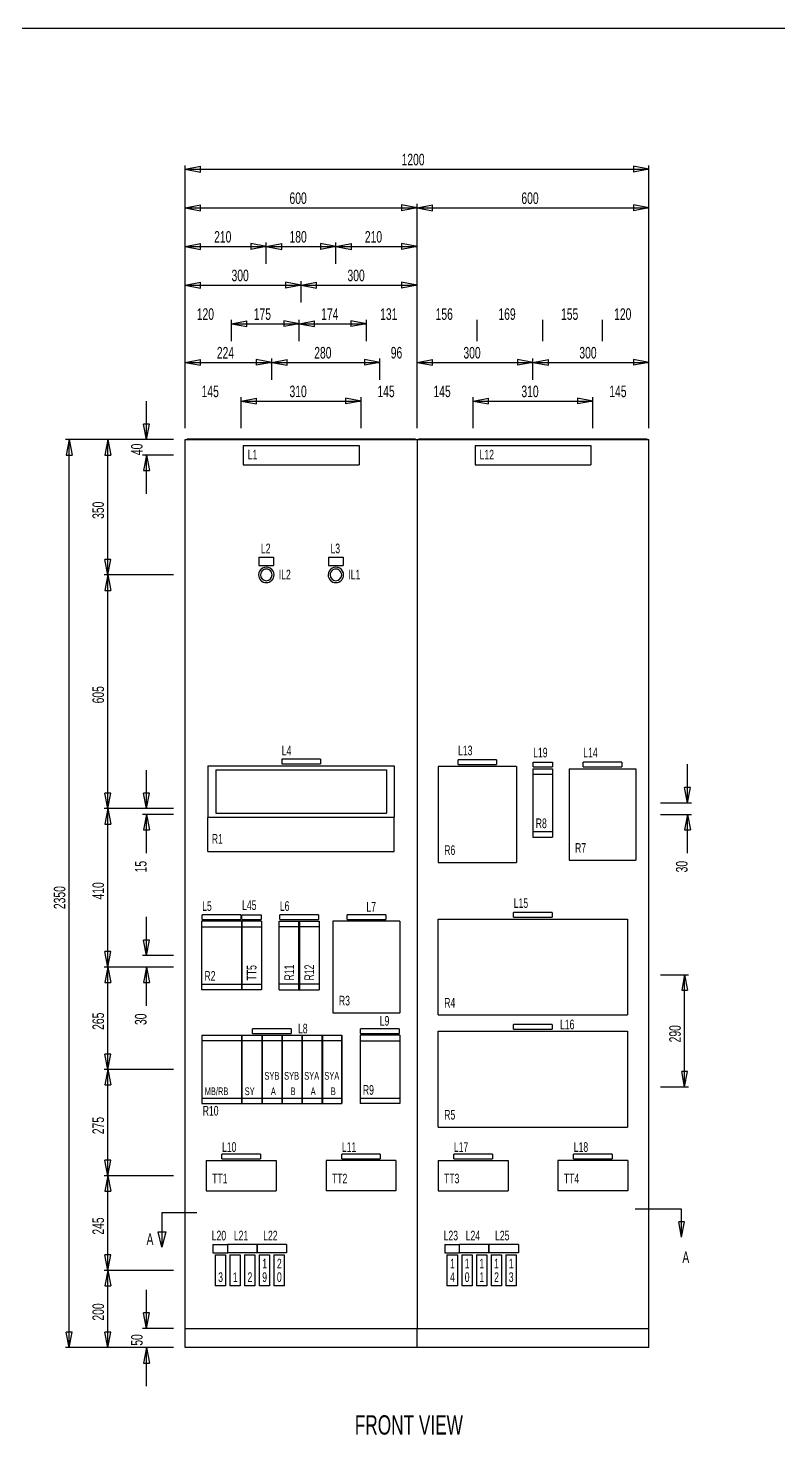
# Model space of a CAD drawing. Extents: x -5933 to 5929, y -4179 to 4187.
# Drawn here: x -3378 to -1436, y 277 to 3918 of the extents above; entities that cross this region are included whole.
import ezdxf

# ---------------------------------------------------------------- set-up
doc = ezdxf.new("R2010")
doc.units = 0
doc.linetypes.add('SINGLECENTRE', pattern=[18, 12.6, -1.8, 1.8, -1.8])
doc.linetypes.add('SOLID', pattern=[0])
doc.layers.add('1', color=7, linetype='SOLID')
doc.layers.add('2', color=7, linetype='SOLID')

msp = doc.modelspace()

# ---------------------------------------------------------------- linework, layer by layer
at = {"layer": '1', "color": 7, "linetype": 'SOLID'}
msp.add_lwpolyline([(-5381.261719, 3918.064209), (5660.484375, 3918.064209)], dxfattribs=at)
at = {"layer": '2', "color": 7, "linetype": 'SOLID'}
for points in [[(-2972.010742, 2882.964355), (-2972.010742, 3562.9646)], [(-2972.010742, 3552.9646), (-2932.010742, 3560.4646)], [(-2972.010742, 3552.9646), (-2932.010742, 3545.4646)], [(-2972.010742, 3552.9646), (-2372.010742, 3552.9646)], [(-2932.010742, 3545.4646), (-2932.010742, 3560.4646)], [(-2372.010742, 3552.9646), (-1772.010742, 3552.9646)], [(-1812.010742, 3560.4646), (-1812.010742, 3545.4646)], [(-1772.010742, 3552.9646), (-1812.010742, 3560.4646)], [(-1772.010742, 3552.9646), (-1812.010742, 3545.4646)], [(-1772.010864, 2882.964355), (-1772.010742, 3562.9646)], [(-2972.010742, 3452.964355), (-2932.010742, 3460.464355)], [(-2932.010742, 3445.464355), (-2932.010742, 3460.464355)], [(-2412.010742, 3460.464355), (-2412.010742, 3445.464355)], [(-2372.010742, 3452.964355), (-2412.010742, 3460.464355)], [(-2372.010742, 2882.964355), (-2372.010742, 3462.964355)], [(-2372.010742, 3452.9646), (-2332.010742, 3460.4646)], [(-2332.010742, 3445.4646), (-2332.010742, 3460.4646)], [(-1812.010864, 3460.4646), (-1812.010864, 3445.4646)], [(-1772.010864, 3452.9646), (-1812.010864, 3460.4646)], [(-2972.010742, 3452.964355), (-2932.010742, 3445.464355)], [(-2972.010742, 3452.964355), (-2672.010742, 3452.964355)], [(-2672.010742, 3452.964355), (-2372.010742, 3452.964355)], [(-2372.010742, 3452.964355), (-2412.010742, 3445.464355)], [(-2372.010742, 3452.9646), (-2332.010742, 3445.4646)], [(-2372.010742, 3452.9646), (-2072.010742, 3452.9646)], [(-2072.010742, 3452.9646), (-1772.010864, 3452.9646)], [(-1772.010864, 3452.9646), (-1812.010864, 3445.4646)], [(-2972.010742, 3352.964355), (-2932.010742, 3360.464355)], [(-2972.010742, 3352.964355), (-2932.010742, 3345.464355)], [(-2972.010742, 3352.964355), (-2867.010742, 3352.964355)], [(-2932.010742, 3345.464355), (-2932.010742, 3360.464355)], [(-2867.010742, 3352.964355), (-2762.010742, 3352.964355)], [(-2802.010742, 3360.464355), (-2802.010742, 3345.464355)], [(-2762.010742, 3352.964355), (-2802.010742, 3360.464355)], [(-2762.010742, 3352.964355), (-2802.010742, 3345.464355)], [(-2762.010742, 3307.964355), (-2762.010742, 3362.964111)], [(-2762.010742, 3352.964111), (-2722.010742, 3360.464111)], [(-2762.010742, 3352.964111), (-2722.010742, 3345.464111)], [(-2762.010742, 3352.964111), (-2672.010742, 3352.964111)], [(-2722.010742, 3345.464111), (-2722.010742, 3360.464111)], [(-2672.010742, 3352.964111), (-2582.010742, 3352.964111)], [(-2622.010742, 3360.464111), (-2622.010742, 3345.464111)], [(-2582.010742, 3352.964111), (-2622.010742, 3360.464111)], [(-2582.010742, 3352.964111), (-2622.010742, 3345.464111)], [(-2582.010742, 3307.964355), (-2582.010742, 3362.964111)], [(-2582.010742, 3352.964355), (-2542.010742, 3360.464355)], [(-2582.010742, 3352.964355), (-2542.010742, 3345.464355)], [(-2582.010742, 3352.964355), (-2477.010742, 3352.964355)], [(-2542.010742, 3345.464355), (-2542.010742, 3360.464355)], [(-2477.010742, 3352.964355), (-2372.010742, 3352.964355)], [(-2412.010742, 3360.464355), (-2412.010742, 3345.464355)], [(-2372.010742, 3352.964355), (-2412.010742, 3360.464355)], [(-2372.010742, 3352.964355), (-2412.010742, 3345.464355)], [(-2972.010742, 3252.964355), (-2932.010742, 3260.464355)], [(-2972.010742, 3252.964355), (-2932.010742, 3245.464355)], [(-2972.010742, 3252.964355), (-2822.010742, 3252.964355)], [(-2932.010742, 3245.464355), (-2932.010742, 3260.464355)], [(-2822.010742, 3252.964355), (-2672.010742, 3252.964355)], [(-2712.010742, 3260.464355), (-2712.010742, 3245.464355)], [(-2672.010742, 3252.964355), (-2712.010742, 3260.464355)], [(-2672.010742, 3252.964355), (-2712.010742, 3245.464355)], [(-2672.010742, 3207.964355), (-2672.010742, 3262.964355)], [(-2672.010742, 3252.964355), (-2632.010742, 3260.464355)], [(-2672.010742, 3252.964355), (-2632.010742, 3245.464355)], [(-2672.010742, 3252.964355), (-2522.010742, 3252.964355)], [(-2632.010742, 3245.464355), (-2632.010742, 3260.464355)], [(-2522.010742, 3252.964355), (-2372.010742, 3252.964355)], [(-2412.010742, 3260.464355), (-2412.010742, 3245.464355)], [(-2372.010742, 3252.964355), (-2412.010742, 3260.464355)], [(-2372.010742, 3252.964355), (-2412.010742, 3245.464355)], [(-2852.015869, 3152.964111), (-2812.015869, 3160.464111)], [(-2852.015869, 3152.964111), (-2812.015869, 3145.464111)], [(-2852.015869, 3152.964111), (-2764.515869, 3152.964111)], [(-2852.015625, 3107.964355), (-2852.015381, 3162.964355)], [(-2812.015869, 3145.464111), (-2812.015869, 3160.464111)], [(-2764.515869, 3152.964111), (-2677.015869, 3152.964111)], [(-2717.015869, 3160.464111), (-2717.015869, 3145.464111)], [(-2677.015869, 3152.964111), (-2717.015869, 3160.464111)], [(-2677.015869, 3152.964111), (-2717.015869, 3145.464111)], [(-2677.015625, 3107.964355), (-2677.015869, 3162.964111)], [(-2677.015625, 3152.964355), (-2637.015625, 3160.464355)], [(-2677.015625, 3152.964355), (-2637.015625, 3145.464355)], [(-2677.015625, 3152.964355), (-2590.015625, 3152.964355)], [(-2637.015625, 3145.464355), (-2637.015625, 3160.464355)], [(-2590.015625, 3152.964355), (-2503.015625, 3152.964355)], [(-2543.015625, 3160.464355), (-2543.015625, 3145.464355)], [(-2503.015625, 3152.964355), (-2543.015625, 3160.464355)], [(-2503.015625, 3152.964355), (-2543.015625, 3145.464355)], [(-2503.015625, 3107.964355), (-2503.015625, 3162.964355)], [(-2216.010742, 3107.964355), (-2216.010742, 3162.964111)], [(-2046.760742, 3107.964355), (-2046.760742, 3162.9646)], [(-1892.011108, 3107.964355), (-1892.01123, 3162.9646)], [(-2972.010742, 3052.964355), (-2932.010742, 3060.464355)], [(-2932.010742, 3045.464355), (-2932.010742, 3060.464355)], [(-2788.015625, 3060.464355), (-2788.015625, 3045.464355)], [(-2748.015625, 3052.964355), (-2788.015625, 3060.464355)], [(-2748.015625, 3007.964355), (-2748.015625, 3062.964355)], [(-2748.015625, 3052.964355), (-2708.015625, 3060.464355)], [(-2708.015625, 3045.464355), (-2708.015625, 3060.464355)], [(-2508.015625, 3060.464355), (-2508.015625, 3045.464355)], [(-2468.015625, 3052.964355), (-2508.015625, 3060.464355)], [(-2468.015625, 3007.964355), (-2468.015625, 3062.964355)], [(-2372.010742, 3052.964355), (-2332.010742, 3060.464355)], [(-2332.010742, 3045.464355), (-2332.010742, 3060.464355)], [(-2112.010742, 3060.464355), (-2112.010742, 3045.464355)], [(-2072.010742, 3052.964355), (-2112.010742, 3060.464355)], [(-2072.010742, 3007.964355), (-2072.010742, 3062.964111)], [(-2072.010742, 3052.964111), (-2032.010742, 3060.464111)], [(-2032.010742, 3045.464111), (-2032.010742, 3060.464111)], [(-1812.010864, 3060.464111), (-1812.010864, 3045.464111)], [(-1772.010864, 3052.964111), (-1812.010864, 3060.464111)], [(-2972.010742, 3052.964355), (-2932.010742, 3045.464355)], [(-2972.010742, 3052.964355), (-2860.013184, 3052.964355)], [(-2860.013184, 3052.964355), (-2748.015625, 3052.964355)], [(-2748.015625, 3052.964355), (-2788.015625, 3045.464355)], [(-2748.015625, 3052.964355), (-2708.015625, 3045.464355)], [(-2748.015625, 3052.964355), (-2608.015625, 3052.964355)], [(-2608.015625, 3052.964355), (-2468.015625, 3052.964355)], [(-2468.015625, 3052.964355), (-2508.015625, 3045.464355)], [(-2372.010742, 3052.964355), (-2332.010742, 3045.464355)], [(-2372.010742, 3052.964355), (-2222.010742, 3052.964355)], [(-2222.010742, 3052.964355), (-2072.010742, 3052.964355)], [(-2072.010742, 3052.964355), (-2112.010742, 3045.464355)], [(-2072.010742, 3052.964111), (-2032.010742, 3045.464111)], [(-2072.010742, 3052.964111), (-1922.010742, 3052.964111)], [(-1922.010742, 3052.964111), (-1772.010864, 3052.964111)], [(-1772.010864, 3052.964111), (-1812.010864, 3045.464111)], [(-3072.010742, 2852.964355), (-3072.010742, 2952.964355)], [(-2827.010742, 2882.964355), (-2827.010498, 2962.964355)], [(-2827.010498, 2952.964355), (-2787.010498, 2960.464355)], [(-2827.010498, 2952.964355), (-2787.010498, 2945.464355)], [(-2827.010498, 2952.964355), (-2672.010498, 2952.964355)], [(-2787.010498, 2945.464355), (-2787.010498, 2960.464355)], [(-2672.010498, 2952.964355), (-2517.010498, 2952.964355)], [(-2557.010498, 2960.464355), (-2557.010498, 2945.464355)], [(-2517.010498, 2952.964355), (-2557.010498, 2960.464355)], [(-2517.010498, 2952.964355), (-2557.010498, 2945.464355)], [(-2517.010742, 2882.964355), (-2517.010498, 2962.964355)], [(-2227.010742, 2882.964355), (-2227.010742, 2962.964355)], [(-2227.010742, 2952.964355), (-2187.010742, 2960.464355)], [(-2227.010742, 2952.964355), (-2187.010742, 2945.464355)], [(-2227.010742, 2952.964355), (-2072.010742, 2952.964355)], [(-2187.010742, 2945.464355), (-2187.010742, 2960.464355)], [(-2072.010742, 2952.964355), (-1917.01062, 2952.964355)], [(-1957.01062, 2960.464355), (-1957.01062, 2945.464355)], [(-1917.01062, 2952.964355), (-1957.01062, 2960.464355)], [(-1917.01062, 2952.964355), (-1957.01062, 2945.464355)], [(-1917.010742, 2882.964355), (-1917.01062, 2962.964355)], [(-3064.510742, 2892.964355), (-3079.510742, 2892.964355)], [(-3072.010742, 2852.964355), (-3079.510742, 2892.964355)], [(-3072.010742, 2852.964355), (-3064.510742, 2892.964355)], [(-3002.010742, 2852.964355), (-3282.010498, 2852.964355)], [(-3272.010498, 2852.964355), (-3279.510498, 2812.964355)], [(-3272.010498, 2852.964355), (-3264.510498, 2812.964355)], [(-3272.010498, 1677.964355), (-3272.010498, 2852.964355)], [(-3172.010742, 2852.964355), (-3179.510742, 2812.964355)], [(-3172.010742, 2852.964355), (-3164.510742, 2812.964355)], [(-3172.010742, 2677.964355), (-3172.010742, 2852.964355)], [(-2972.010742, 2852.964355), (-1772.010864, 2852.964355)], [(-2972.010742, 502.964417), (-2972.010742, 2852.964355)], [(-2972.010742, 2852.964355), (-2372.010742, 2852.964355)], [(-2967.010742, 2854.964355), (-2967.010742, 2852.964355)], [(-2967.010742, 2854.964355), (-2377.010742, 2854.964355)], [(-2377.010742, 2854.964355), (-2377.010742, 2852.964355)], [(-2372.010742, 2852.964355), (-2372.010742, 552.964355)], [(-2367.010742, 2854.964355), (-1777.010864, 2854.964355)], [(-2367.010742, 2854.964355), (-2367.010742, 2852.964355)], [(-1777.010864, 2854.964355), (-1777.010864, 2852.964355)], [(-1772.010742, 502.964417), (-1772.010864, 2852.964355)], [(-3279.510498, 2812.964355), (-3264.510498, 2812.964355)], [(-3179.510742, 2812.964355), (-3164.510742, 2812.964355)], [(-3002.010742, 2812.964355), (-3082.010742, 2812.964355)], [(-3072.010742, 2812.964355), (-3079.510742, 2772.964355)], [(-3072.010742, 2812.964355), (-3064.510742, 2772.964355)], [(-3072.010742, 2712.964355), (-3072.010742, 2812.964355)], [(-2822.010742, 2837.964355), (-2522.010742, 2837.964355)], [(-2822.010742, 2837.964355), (-2822.010742, 2787.964355)], [(-2522.010742, 2837.964355), (-2522.010742, 2787.964355)], [(-2222.010742, 2837.964355), (-1922.010742, 2837.964355)], [(-2222.010742, 2837.964355), (-2222.010742, 2787.964355)], [(-1922.010742, 2837.964355), (-1922.010742, 2787.964355)], [(-3079.510742, 2772.964355), (-3064.510742, 2772.964355)], [(-2822.010742, 2787.964355), (-2522.010742, 2787.964355)], [(-2222.010742, 2787.964355), (-1922.010742, 2787.964355)], [(-3172.010742, 2502.964355), (-3172.010742, 2677.964355)], [(-2781.010742, 2548.964355), (-2743.010742, 2548.964355)], [(-2781.010742, 2548.964355), (-2781.010742, 2526.964355)], [(-2743.010742, 2548.964355), (-2743.010742, 2526.964355)], [(-2601.010742, 2548.964355), (-2563.010742, 2548.964355)], [(-2601.010742, 2548.964355), (-2601.010742, 2526.964355)], [(-2563.010742, 2548.964355), (-2563.010742, 2526.964355)], [(-3164.510742, 2542.964355), (-3179.510742, 2542.964355)], [(-3172.010742, 2502.964355), (-3179.510742, 2542.964355)], [(-3172.010742, 2502.964355), (-3164.510742, 2542.964355)], [(-2781.010742, 2526.964355), (-2743.010742, 2526.964355)], [(-2601.010742, 2526.964355), (-2563.010742, 2526.964355)], [(-3002.010742, 2502.964355), (-3182.010742, 2502.964355)], [(-3172.010742, 2502.964355), (-3179.510742, 2462.964355)], [(-3172.010742, 2502.964355), (-3164.510742, 2462.964355)], [(-3172.010742, 2200.464355), (-3172.010742, 2502.964355)], [(-3179.510742, 2462.964355), (-3164.510742, 2462.964355)], [(-3172.010742, 1897.964111), (-3172.010742, 2200.464355)], [(-2913.010742, 2008.689453), (-2913.010742, 1876.139282)], [(-2913.010742, 2008.689453), (-2431.010742, 2008.689453)], [(-2722.010742, 2025.689453), (-2722.010742, 2013.689453)], [(-2622.010742, 2025.689453), (-2722.010742, 2025.689453)], [(-2722.010742, 2013.689453), (-2622.010742, 2013.689453)], [(-2622.010742, 2025.689453), (-2622.010742, 2013.689453)], [(-2431.010742, 2008.689453), (-2431.010742, 1876.139282)], [(-2317.010742, 2006.964355), (-2317.010742, 1758.964355)], [(-2115.010742, 2006.964355), (-2317.010742, 2006.964355)], [(-2166.010498, 2023.964355), (-2266.010742, 2023.964355)], [(-2266.010742, 2011.964355), (-2266.010742, 2023.964355)], [(-2266.010742, 2011.964355), (-2166.010498, 2011.964355)], [(-2166.010498, 2023.964355), (-2166.010498, 2011.964355)], [(-2115.010742, 2006.964355), (-2115.010742, 1758.964355)], [(-2071.760742, 2018.464355), (-2021.760742, 2018.464355)], [(-2071.760742, 2006.464355), (-2071.760742, 2018.464355)], [(-2071.760742, 2006.464355), (-2021.760742, 2006.464355)], [(-2021.760742, 2018.464355), (-2021.760742, 2006.464355)], [(-1842.010864, 2018.464355), (-1942.010986, 2018.464355)], [(-1942.010986, 2006.464355), (-1942.010986, 2018.464355)], [(-1942.010986, 2006.464355), (-1842.010864, 2006.464355)], [(-1842.010864, 2018.464355), (-1842.010864, 2006.464355)], [(-1672.010864, 1912.964355), (-1672.010864, 2012.964355)], [(-3072.010498, 1897.964355), (-3072.010498, 1997.964355)], [(-2893.010742, 1998.689453), (-2893.010742, 1886.139282)], [(-2893.010742, 1998.689453), (-2451.010742, 1998.689453)], [(-2451.010742, 1998.689453), (-2451.010742, 1886.139282)], [(-2072.260742, 2001.464355), (-2072.260742, 1824.464355)], [(-2072.260742, 2001.464355), (-2021.260864, 2001.464355)], [(-2072.260742, 1987.464355), (-2021.260864, 1987.464355)], [(-2021.260864, 2001.464355), (-2021.260864, 1824.464355)], [(-1978.510986, 2001.464355), (-1978.510986, 1764.464355)], [(-1978.510986, 2001.464355), (-1805.510864, 2001.464355)], [(-1805.510864, 2001.464355), (-1805.510864, 1764.464355)], [(-3164.510742, 1937.964111), (-3179.510742, 1937.964111)], [(-3172.010742, 1897.964111), (-3179.510742, 1937.964111)], [(-3172.010742, 1897.964111), (-3164.510742, 1937.964111)], [(-3064.510498, 1937.964355), (-3079.510498, 1937.964355)], [(-3072.010498, 1897.964355), (-3079.510498, 1937.964355)], [(-3072.010498, 1897.964355), (-3064.510498, 1937.964355)], [(-1664.510864, 1952.964355), (-1679.510864, 1952.964355)], [(-1672.010864, 1912.964355), (-1679.510864, 1952.964355)], [(-1672.010864, 1912.964355), (-1664.510864, 1952.964355)], [(-3002.010742, 1897.964355), (-3182.010742, 1897.964355)], [(-3172.010742, 1897.964355), (-3179.510742, 1857.964355)], [(-3172.010742, 1897.964355), (-3164.510742, 1857.964355)], [(-3172.010742, 1692.964355), (-3172.010742, 1897.964355)], [(-1742.010864, 1912.964355), (-1662.010864, 1912.964355)], [(-3179.510742, 1857.964355), (-3164.510742, 1857.964355)], [(-3002.010742, 1882.964355), (-3082.010498, 1882.964355)], [(-3072.010498, 1882.964355), (-3079.510498, 1842.964355)], [(-3072.010498, 1882.964355), (-3064.510498, 1842.964355)], [(-3072.010498, 1782.964355), (-3072.010498, 1882.964355)], [(-2913.010742, 1876.139282), (-2431.010742, 1876.139282)], [(-2913.010742, 1787.23938), (-2913.010742, 1875.339355)], [(-2893.010742, 1886.139282), (-2451.010742, 1886.139282)], [(-2431.010742, 1787.23938), (-2431.010742, 1875.339355)], [(-1742.010864, 1882.964355), (-1662.010864, 1882.964355)], [(-1672.010864, 1882.964355), (-1679.510864, 1842.964355)], [(-1672.010864, 1882.964355), (-1664.510864, 1842.964355)], [(-1672.010864, 1782.964355), (-1672.010864, 1882.964355)], [(-3079.510498, 1842.964355), (-3064.510498, 1842.964355)], [(-2072.260742, 1838.464355), (-2021.260864, 1838.464355)], [(-2072.260742, 1824.464355), (-2021.260864, 1824.464355)], [(-1679.510864, 1842.964355), (-1664.510864, 1842.964355)], [(-2913.010742, 1787.23938), (-2431.010742, 1787.23938)], [(-2317.010742, 1758.964355), (-2115.010742, 1758.964355)], [(-1978.510986, 1764.464355), (-1805.510864, 1764.464355)], [(-3272.010498, 502.964417), (-3272.010498, 1677.964355)], [(-3172.010742, 1487.964355), (-3172.010742, 1692.964355)], [(-3072.010498, 1517.964355), (-3072.010498, 1617.964355)], [(-2774.515625, 1606.464355), (-2929.515625, 1606.464355)], [(-2929.515625, 1606.464355), (-2929.515625, 1429.464355)], [(-2828.015625, 1623.464355), (-2928.015625, 1623.464355)], [(-2928.015625, 1611.464355), (-2928.015625, 1623.464355)], [(-2928.015625, 1611.464355), (-2828.015625, 1611.464355)], [(-2828.015625, 1623.464355), (-2828.015625, 1611.464355)], [(-2826.515625, 1606.464355), (-2826.515625, 1429.464355)], [(-2825.515625, 1606.464355), (-2825.515625, 1429.464355)], [(-2825.015625, 1623.464355), (-2775.015625, 1623.464355)], [(-2825.015625, 1611.464355), (-2825.015625, 1623.464355)], [(-2825.015625, 1611.464355), (-2775.015625, 1611.464355)], [(-2775.015625, 1623.464355), (-2775.015625, 1611.464355)], [(-2774.515625, 1606.464355), (-2774.515625, 1429.464355)], [(-2728.515625, 1429.464355), (-2728.515625, 1606.464355)], [(-2728.515625, 1606.464355), (-2625.515625, 1606.464355)], [(-2627.015625, 1623.464355), (-2727.015625, 1623.464355)], [(-2727.015625, 1611.464355), (-2727.015625, 1623.464355)], [(-2727.015625, 1611.464355), (-2627.015625, 1611.464355)], [(-2677.515625, 1429.464355), (-2677.515625, 1606.464355)], [(-2676.515625, 1606.464355), (-2676.515625, 1429.464355)], [(-2627.015625, 1623.464355), (-2627.015625, 1611.464355)], [(-2625.515625, 1606.464355), (-2625.515625, 1429.464355)], [(-2589.515625, 1606.464355), (-2589.515625, 1369.464355)], [(-2416.515625, 1606.464355), (-2589.515625, 1606.464355)], [(-2453.015625, 1623.464355), (-2553.015625, 1623.464355)], [(-2553.015625, 1611.464355), (-2553.015625, 1623.464355)], [(-2553.015625, 1611.464355), (-2453.015625, 1611.464355)], [(-2453.015625, 1623.464355), (-2453.015625, 1611.464355)], [(-2416.515625, 1606.464355), (-2416.515625, 1369.464355)], [(-2317.010742, 1611.964355), (-1827.010742, 1611.964355)], [(-2317.010742, 1363.964355), (-2317.010742, 1611.964355)], [(-2022.010742, 1628.964355), (-2122.010742, 1628.964355)], [(-2122.010742, 1616.964355), (-2122.010742, 1628.964355)], [(-2122.010742, 1616.964355), (-2022.010742, 1616.964355)], [(-2022.010742, 1628.964355), (-2022.010742, 1616.964355)], [(-1827.010742, 1611.964355), (-1827.010742, 1363.964355)], [(-2929.515625, 1592.464355), (-2774.515625, 1592.464355)], [(-2625.515625, 1592.464355), (-2728.515625, 1592.464355)], [(-3064.510498, 1557.964355), (-3079.510498, 1557.964355)], [(-3072.010498, 1517.964355), (-3079.510498, 1557.964355)], [(-3072.010498, 1517.964355), (-3064.510498, 1557.964355)], [(-3164.510742, 1527.964355), (-3179.510742, 1527.964355)], [(-3172.010742, 1487.964355), (-3179.510742, 1527.964355)], [(-3172.010742, 1487.964355), (-3164.510742, 1527.964355)], [(-3002.010742, 1517.964355), (-3082.010498, 1517.964355)], [(-3002.010742, 1487.964355), (-3182.010742, 1487.964478)], [(-3172.010742, 1487.964478), (-3179.510742, 1447.964478)], [(-3172.010742, 1487.964478), (-3164.510742, 1447.964478)], [(-3172.010742, 1355.464355), (-3172.010742, 1487.964478)], [(-3072.010498, 1487.964355), (-3079.510498, 1447.964355)], [(-3072.010498, 1487.964355), (-3064.510498, 1447.964355)], [(-3072.010498, 1387.964355), (-3072.010498, 1487.964355)], [(-1742.010742, 1467.964355), (-1669.515625, 1467.964355)], [(-1679.515625, 1467.964355), (-1687.015625, 1427.964355)], [(-1679.515625, 1467.964355), (-1672.015625, 1427.964355)], [(-1679.515625, 1322.964355), (-1679.515625, 1467.964355)], [(-3179.510742, 1447.964478), (-3164.510742, 1447.964478)], [(-3079.510498, 1447.964355), (-3064.510498, 1447.964355)], [(-2929.515625, 1443.464355), (-2774.515625, 1443.464355)], [(-2774.515625, 1429.464355), (-2929.515625, 1429.464355)], [(-2625.515625, 1443.464355), (-2728.515625, 1443.464355)], [(-2728.515625, 1429.464355), (-2625.515625, 1429.464355)], [(-1687.015625, 1427.964355), (-1672.015625, 1427.964355)], [(-3172.010742, 1222.964233), (-3172.010742, 1355.464355)], [(-2589.515625, 1369.464355), (-2416.515625, 1369.464355)], [(-2317.010742, 1363.964355), (-1827.010742, 1363.964355)], [(-2929.015625, 1311.464233), (-2929.015625, 1134.464233)], [(-2929.015625, 1311.464233), (-2567.015625, 1311.464233)], [(-2826.015625, 1311.464233), (-2826.015625, 1134.464233)], [(-2825.015625, 1311.464233), (-2825.015625, 1134.464233)], [(-2698.015625, 1328.464233), (-2798.015625, 1328.464233)], [(-2798.015625, 1316.464233), (-2798.015625, 1328.464233)], [(-2798.015625, 1316.464233), (-2698.015625, 1316.464233)], [(-2774.015625, 1311.464233), (-2774.015625, 1134.464233)], [(-2773.015625, 1311.464233), (-2773.015625, 1134.464233)], [(-2722.015625, 1311.464233), (-2722.015625, 1134.464233)], [(-2721.015625, 1311.464233), (-2721.015625, 1134.464233)], [(-2698.015625, 1328.464233), (-2698.015625, 1316.464233)], [(-2670.015625, 1311.464233), (-2670.015625, 1134.464233)], [(-2669.015625, 1311.464233), (-2669.015625, 1134.464233)], [(-2618.015625, 1311.464233), (-2618.015625, 1134.464233)], [(-2617.015625, 1311.464233), (-2617.015625, 1134.464233)], [(-2567.015625, 1311.464233), (-2567.015625, 1134.464233)], [(-2567.015625, 1134.464233), (-2567.015625, 1311.464233)], [(-2416.515625, 1311.464233), (-2519.515625, 1311.464233)], [(-2519.515625, 1311.464233), (-2519.515625, 1134.464233)], [(-2418.390625, 1328.464233), (-2518.390625, 1328.464233)], [(-2518.390625, 1316.464233), (-2518.390625, 1328.464233)], [(-2518.390625, 1316.464233), (-2418.390625, 1316.464233)], [(-2418.390625, 1328.464233), (-2418.390625, 1316.464233)], [(-2416.515625, 1311.464233), (-2416.515625, 1134.464233)], [(-2317.010742, 1073.964355), (-2317.010742, 1321.964355)], [(-2317.010742, 1321.964355), (-1827.010742, 1321.964355)], [(-2022.010742, 1338.964355), (-2122.010742, 1338.964355)], [(-2122.010742, 1326.964355), (-2122.010742, 1338.964355)], [(-2122.010742, 1326.964355), (-2022.010742, 1326.964355)], [(-2022.010742, 1338.964355), (-2022.010742, 1326.964355)], [(-1827.010742, 1321.964355), (-1827.010742, 1073.964355)], [(-1679.515625, 1177.964355), (-1679.515625, 1322.964355)], [(-2567.015625, 1297.464233), (-2929.015625, 1297.464233)], [(-2519.515625, 1297.464233), (-2416.515625, 1297.464233)], [(-3164.510742, 1262.964233), (-3179.510742, 1262.964233)], [(-3172.010742, 1222.964233), (-3179.510742, 1262.964233)], [(-3172.010742, 1222.964233), (-3164.510742, 1262.964233)], [(-3002.010742, 1222.964233), (-3182.010742, 1222.964233)], [(-3172.010742, 1222.964233), (-3179.510742, 1182.964233)], [(-3172.010742, 1222.964233), (-3164.510742, 1182.964233)], [(-3172.010742, 1085.464355), (-3172.010742, 1222.964233)], [(-1672.015625, 1217.964355), (-1687.015625, 1217.964355)], [(-1679.515625, 1177.964355), (-1687.015625, 1217.964355)], [(-1679.515625, 1177.964355), (-1672.015625, 1217.964355)], [(-3179.510742, 1182.964233), (-3164.510742, 1182.964233)], [(-1742.010742, 1177.964355), (-1669.515625, 1177.964355)], [(-2929.015625, 1148.464233), (-2567.015625, 1148.464233)], [(-2929.015625, 1134.464233), (-2567.015625, 1134.464233)], [(-2519.515625, 1148.464233), (-2416.515625, 1148.464233)], [(-2416.515625, 1134.464233), (-2519.515625, 1134.464233)], [(-3172.010742, 947.964478), (-3172.010742, 1085.464355)], [(-2317.010742, 1073.964355), (-1827.010742, 1073.964355)], [(-3164.510742, 987.964478), (-3179.510742, 987.964478)], [(-3172.010742, 947.964478), (-3179.510742, 987.964478)], [(-3172.010742, 947.964478), (-3164.510742, 987.964478)], [(-2917.510742, 986.964417), (-2736.510742, 986.964417)], [(-2917.510742, 986.964417), (-2917.510742, 908.964417)], [(-2777.010742, 1003.964417), (-2877.010742, 1003.964417)], [(-2877.010742, 991.964417), (-2877.010742, 1003.964417)], [(-2877.010742, 991.964417), (-2777.010742, 991.964417)], [(-2777.010742, 1003.964417), (-2777.010742, 991.964417)], [(-2736.510742, 986.964417), (-2736.510742, 908.964417)], [(-2607.510742, 986.964478), (-2607.510742, 908.964478)], [(-2426.510742, 986.964478), (-2607.510742, 986.964478)], [(-2467.010742, 1003.964478), (-2567.010742, 1003.964478)], [(-2567.010742, 991.964478), (-2567.010742, 1003.964478)], [(-2567.010742, 991.964478), (-2467.010742, 991.964478)], [(-2467.010742, 1003.964478), (-2467.010742, 991.964478)], [(-2426.510742, 986.964478), (-2426.510742, 908.964478)], [(-2317.510742, 986.964417), (-2136.510742, 986.964417)], [(-2317.510742, 986.964417), (-2317.510742, 908.964417)], [(-2177.010742, 1003.964417), (-2277.010742, 1003.964417)], [(-2277.010742, 991.964417), (-2277.010742, 1003.964417)], [(-2277.010742, 991.964417), (-2177.010742, 991.964417)], [(-2177.010742, 1003.964417), (-2177.010742, 991.964417)], [(-2136.510742, 986.964417), (-2136.510742, 908.964417)], [(-2007.510742, 986.964478), (-2007.510742, 908.964478)], [(-1826.510742, 986.964478), (-2007.510742, 986.964478)], [(-1867.010742, 1003.964478), (-1967.010742, 1003.964478)], [(-1967.010742, 991.964478), (-1967.010742, 1003.964478)], [(-1967.010742, 991.964478), (-1867.010742, 991.964478)], [(-1867.010742, 1003.964478), (-1867.010742, 991.964478)], [(-1826.510742, 986.964478), (-1826.510742, 908.964478)], [(-3002.010742, 947.964478), (-3182.010742, 947.964478)], [(-3172.010742, 947.964478), (-3179.510742, 907.964478)], [(-3172.010742, 947.964478), (-3164.510742, 907.964478)], [(-3172.010742, 825.464478), (-3172.010742, 947.964478)], [(-3179.510742, 907.964478), (-3164.510742, 907.964478)], [(-2917.510742, 908.964417), (-2736.510742, 908.964417)], [(-2426.510742, 908.964478), (-2607.510742, 908.964478)], [(-2317.510742, 908.964417), (-2136.510742, 908.964417)], [(-1826.510742, 908.964478), (-2007.510742, 908.964478)], [(-3032.010742, 852.964417), (-3032.010742, 762.964417)], [(-3032.010742, 852.964417), (-2942.010742, 852.964417)], [(-1687.458008, 860.9646), (-1807.458008, 860.964661)], [(-1687.458008, 788.9646), (-1687.458008, 860.9646)], [(-3172.010742, 702.964417), (-3172.010742, 825.464478)], [(-3042.010742, 802.964417), (-3022.010742, 802.964417)], [(-3032.010742, 762.964417), (-3042.010742, 802.964417)], [(-3022.010742, 802.964417), (-3032.010742, 762.964417)], [(-1679.958008, 828.9646), (-1694.958008, 828.9646)], [(-1687.458008, 788.9646), (-1694.958008, 828.9646)], [(-1687.458008, 788.9646), (-1679.958008, 828.9646)], [(-2900.010742, 769.964355), (-2862.010742, 769.964355)], [(-2900.010742, 769.964355), (-2900.010742, 747.964355)], [(-2862.010742, 747.964355), (-2862.010742, 769.964355)], [(-2785.887207, 769.968689), (-2861.887207, 769.968689)], [(-2861.887207, 747.968689), (-2861.887207, 769.968689)], [(-2785.887207, 769.968689), (-2785.887207, 747.968689)], [(-2709.887207, 769.968689), (-2785.887207, 769.968689)], [(-2785.887207, 747.968689), (-2785.887207, 769.968689)], [(-2709.887207, 769.968689), (-2709.887207, 747.968689)], [(-2300.010742, 769.964355), (-2262.010742, 769.964355)], [(-2300.010742, 769.964355), (-2300.010742, 747.964355)], [(-2262.010742, 747.964355), (-2262.010742, 769.964355)], [(-2185.887207, 769.968689), (-2261.887207, 769.968689)], [(-2261.887207, 747.968689), (-2261.887207, 769.968689)], [(-2185.887207, 769.968689), (-2185.887207, 747.968689)], [(-2109.887207, 769.968689), (-2185.887207, 769.968689)], [(-2185.887207, 747.968689), (-2185.887207, 769.968689)], [(-2109.887207, 769.968689), (-2109.887207, 747.968689)], [(-3164.510742, 742.964417), (-3179.510742, 742.964417)], [(-3172.010742, 702.964417), (-3179.510742, 742.964417)], [(-3172.010742, 702.964417), (-3164.510742, 742.964417)], [(-2900.010742, 747.964355), (-2862.010742, 747.964355)], [(-2894.510742, 742.964355), (-2894.510742, 662.964355)], [(-2894.510742, 742.964355), (-2867.510742, 742.964355)], [(-2867.510742, 742.964355), (-2867.510742, 662.964355)], [(-2785.887207, 747.968689), (-2861.887207, 747.968689)], [(-2856.510742, 742.964355), (-2856.510742, 662.964355)], [(-2856.510742, 742.964355), (-2829.510742, 742.964355)], [(-2829.510742, 742.964355), (-2829.510742, 662.964355)], [(-2818.510742, 742.964355), (-2818.510742, 662.964355)], [(-2818.510742, 742.964355), (-2791.510742, 742.964355)], [(-2791.510742, 742.964355), (-2791.510742, 662.964355)], [(-2709.887207, 747.968689), (-2785.887207, 747.968689)], [(-2780.510742, 742.964355), (-2780.510742, 662.964355)], [(-2780.510742, 742.964355), (-2753.510742, 742.964355)], [(-2753.510742, 742.964355), (-2753.510742, 662.964355)], [(-2742.510742, 742.964355), (-2742.510742, 662.964355)], [(-2742.510742, 742.964355), (-2715.510742, 742.964355)], [(-2715.510742, 742.964355), (-2715.510742, 662.964355)], [(-2300.010742, 747.964355), (-2262.010742, 747.964355)], [(-2294.510742, 742.964355), (-2294.510742, 662.964355)], [(-2294.510742, 742.964355), (-2267.510742, 742.964355)], [(-2267.510742, 742.964355), (-2267.510742, 662.964355)], [(-2185.887207, 747.968689), (-2261.887207, 747.968689)], [(-2256.510742, 742.964355), (-2256.510742, 662.964355)], [(-2256.510742, 742.964355), (-2229.510742, 742.964355)], [(-2229.510742, 742.964355), (-2229.510742, 662.964355)], [(-2218.510742, 742.964355), (-2218.510742, 662.964355)], [(-2218.510742, 742.964355), (-2191.510742, 742.964355)], [(-2191.510742, 742.964355), (-2191.510742, 662.964355)], [(-2109.887207, 747.968689), (-2185.887207, 747.968689)], [(-2180.510742, 742.964355), (-2180.510742, 662.964355)], [(-2180.510742, 742.964355), (-2153.510742, 742.964355)], [(-2153.510742, 742.964355), (-2153.510742, 662.964355)], [(-2142.510742, 742.964355), (-2142.510742, 662.964355)], [(-2142.510742, 742.964355), (-2115.510742, 742.964355)], [(-2115.510742, 742.964355), (-2115.510742, 662.964355)], [(-3002.010742, 702.964355), (-3182.010742, 702.964355)], [(-3172.010742, 702.964355), (-3179.510742, 662.964355)], [(-3172.010742, 702.964355), (-3164.510742, 662.964355)], [(-3172.010742, 602.964355), (-3172.010742, 702.964355)], [(-3179.510742, 662.964355), (-3164.510742, 662.964355)], [(-2867.510742, 662.964355), (-2894.510742, 662.964355)], [(-2829.510742, 662.964355), (-2856.510742, 662.964355)], [(-2791.510742, 662.964355), (-2818.510742, 662.964355)], [(-2753.510742, 662.964355), (-2780.510742, 662.964355)], [(-2715.510742, 662.964355), (-2742.510742, 662.964355)], [(-2267.510742, 662.964355), (-2294.510742, 662.964355)], [(-2229.510742, 662.964355), (-2256.510742, 662.964355)], [(-2191.510742, 662.964355), (-2218.510742, 662.964355)], [(-2153.510742, 662.964355), (-2180.510742, 662.964355)], [(-2115.510742, 662.964355), (-2142.510742, 662.964355)], [(-3072.010742, 552.964355), (-3072.010742, 652.964355)], [(-3172.010742, 502.964386), (-3172.010742, 602.964355)], [(-3064.510742, 592.964355), (-3079.510742, 592.964355)], [(-3072.010742, 552.964355), (-3079.510742, 592.964355)], [(-3072.010742, 552.964355), (-3064.510742, 592.964355)], [(-3002.010742, 552.964355), (-3082.010742, 552.964355)], [(-2972.010742, 552.964355), (-1772.010742, 552.964355)], [(-2372.010742, 502.964417), (-2372.010742, 552.964355)], [(-1772.010742, 502.964417), (-1772.010742, 552.964417)], [(-3264.510498, 542.964417), (-3279.510498, 542.964417)], [(-3272.010498, 502.964417), (-3279.510498, 542.964417)], [(-3272.010498, 502.964417), (-3264.510498, 542.964417)], [(-3164.510742, 542.964386), (-3179.510742, 542.964386)], [(-3172.010742, 502.964386), (-3179.510742, 542.964386)], [(-3172.010742, 502.964386), (-3164.510742, 542.964386)], [(-3002.010742, 502.964417), (-3282.010498, 502.964417)], [(-3072.010742, 502.964417), (-3079.510742, 462.964417)], [(-3072.010742, 502.964417), (-3064.510742, 462.964417)], [(-3072.010742, 402.964417), (-3072.010742, 502.964417)], [(-1772.010742, 502.964417), (-2972.010742, 502.964417)], [(-3079.510742, 462.964417), (-3064.510742, 462.964417)]]:
    msp.add_lwpolyline(points, dxfattribs=at)
for points in [[(-2742.010742, 2502.964355, 1), (-2782.010742, 2502.964359, 1), (-2742.010742, 2502.964355, 1)], [(-2747.010742, 2502.964355, 1), (-2777.010742, 2502.964358, 1), (-2747.010742, 2502.964355, 1)], [(-2562.010742, 2502.964355, 1), (-2602.010742, 2502.964359, 1), (-2562.010742, 2502.964355, 1)], [(-2567.010742, 2502.964355, 1), (-2597.010742, 2502.964358, 1), (-2567.010742, 2502.964355, 1)]]:
    msp.add_lwpolyline(points, format="xyb", dxfattribs=at)

# ---------------------------------------------------------------- texts
at = {"layer": '2', "color": 7, "linetype": 'SOLID', "width": 0.666667}
for s, height, p in [('1200', 30, (-2412.010742, 3562.9646)), ('600', 30, (-2702.010742, 3462.964355)), ('600', 30, (-2102.010742, 3462.9646)), ('210', 30, (-2897.010742, 3362.964355)), ('180', 30, (-2702.010742, 3362.964111)), ('210', 30, (-2507.010742, 3362.964355)), ('300', 30, (-2852.010742, 3262.964355)), ('300', 30, (-2552.010742, 3262.964355)), ('120', 30, (-2942.013184, 3162.964355)), ('175', 30, (-2794.515869, 3162.964111)), ('174', 30, (-2620.015625, 3162.964355)), ('131', 30, (-2467.513184, 3162.964355)), ('156', 30, (-2324.010742, 3162.9646)), ('169', 30, (-2161.385742, 3162.964111)), ('155', 30, (-1999.385986, 3162.9646)), ('120', 30, (-1862.010986, 3162.964111)), ('224', 30, (-2890.013184, 3062.964355)), ('280', 30, (-2638.015625, 3062.964355)), ('96', 30, (-2440.013184, 3062.9646)), ('300', 30, (-2252.010742, 3062.964355)), ('300', 30, (-1952.010742, 3062.964111)), ('145', 30, (-2929.510742, 2962.964355)), ('310', 30, (-2702.010498, 2962.964355)), ('145', 30, (-2474.510742, 2962.964355)), ('145', 30, (-2329.510742, 2962.964355)), ('310', 30, (-2102.010742, 2962.964355)), ('145', 30, (-1874.510742, 2962.964355)), ('L1', 25, (-2809.97876, 2801.741699)), ('L12', 25, (-2209.97876, 2801.741699)), ('L2', 25, (-2775.899632, 2558.964355)), ('L3', 25, (-2595.899632, 2558.964355)), ('IL2', 25, (-2729.666315, 2491.324219)), ('IL1', 25, (-2549.666315, 2491.324219)), ('L4', 25, (-2722.010742, 2035.689453)), ('L13', 25, (-2265.744629, 2036.171387)), ('L19', 25, (-2071.494629, 2030.671387)), ('L14', 25, (-1941.744873, 2030.671387)), ('R8', 25, (-2064.779053, 1847.525146)), ('R1', 25, (-2903.010498, 1807.23938)), ('L5', 25, (-2928.015625, 1633.464355)), ('L45', 25, (-2824.749512, 1635.671387)), ('L6', 25, (-2727.015625, 1633.464355)), ('L7', 25, (-2503.015625, 1631.464355)), ('L15', 25, (-2121.744873, 1641.171387)), ('R2', 25, (-2922.033936, 1452.525146)), ('L9', 25, (-2468.390625, 1336.464233)), ('L16', 25, (-2002.010742, 1326.964355)), ('L8', 25, (-2680.015625, 1316.464233)), ('SYB', 20, (-2766.983398, 1196.525024)), ('SYB', 20, (-2715.983398, 1196.525024)), ('SYA', 20, (-2663.983398, 1196.525024)), ('SYA', 20, (-2611.983398, 1196.525024)), ('MB/RB', 20, (-2921.533936, 1156.525024)), ('SY', 20, (-2817.983398, 1156.525024)), ('A', 20, (-2750.283447, 1156.525024)), ('B', 20, (-2699.283447, 1156.525024)), ('A', 20, (-2647.283447, 1156.525024)), ('B', 20, (-2595.283447, 1156.525024)), ('R9', 25, (-2512.033936, 1157.525024)), ('L10', 25, (-2876.651367, 1009.616577)), ('L11', 25, (-2566.387451, 1009.616577)), ('L17', 25, (-2276.651367, 1009.616577)), ('L18', 25, (-1966.387451, 1009.616577)), ('L20', 25, (-2903.10943, 780.567078)), ('L21', 25, (-2846.10943, 780.567078)), ('L22', 25, (-2770.10943, 780.567078)), ('L23', 25, (-2303.10943, 780.567078)), ('L24', 25, (-2246.10943, 780.567078)), ('L25', 25, (-2170.10943, 780.567078)), ('A', 30, (-3071.934326, 768.871399)), ('1', 25, (-2772.566298, 707.964355)), ('2', 25, (-2734.566298, 707.964355)), ('1', 25, (-2286.566298, 707.964355)), ('1', 25, (-2248.566298, 707.964355)), ('1', 25, (-2210.566298, 707.964355)), ('1', 25, (-2172.566298, 707.964355)), ('1', 25, (-2134.566298, 707.964355)), ('A', 30, (-1685.406901, 721.942688)), ('3', 25, (-2886.566298, 672.964355)), ('1', 25, (-2848.566298, 672.964355)), ('2', 25, (-2810.566298, 672.964355)), ('9', 25, (-2772.566298, 672.964355)), ('0', 25, (-2734.566298, 672.964355)), ('4', 25, (-2286.566298, 672.964355)), ('0', 25, (-2248.566298, 672.964355)), ('1', 25, (-2210.566298, 672.964355)), ('2', 25, (-2172.566298, 672.964355)), ('3', 25, (-2134.566298, 672.964355))]:
    msp.add_text(s, height=height, dxfattribs=at).set_placement(p)
for s, height, p in [('40', 30, (-3082.010742, 2812.9646)), ('350', 30, (-3182.010742, 2647.964355)), ('605', 30, (-3182.010742, 2170.464355)), ('15', 30, (-3072.010498, 1732.964111)), ('30', 30, (-1672.010864, 1732.964355)), ('2350', 30, (-3282.010498, 1637.964111)), ('410', 30, (-3182.010742, 1662.964355)), ('R11', 25, (-2690.515625, 1453.464355)), ('R12', 25, (-2638.515625, 1453.464355)), ('TT5', 25, (-2787.515625, 1453.464355)), ('265', 30, (-3182.010742, 1325.464355)), ('30', 30, (-3072.010498, 1337.964111)), ('290', 30, (-1689.515625, 1292.964355)), ('275', 30, (-3182.010742, 1055.464355)), ('245', 30, (-3182.010742, 795.464355)), ('200', 30, (-3182.010742, 572.964355)), ('50', 30, (-3082.010742, 507.964355))]:
    msp.add_text(s, height=height, rotation=90, dxfattribs=at).set_placement(p)
at = {"layer": '2', "color": 7, "linetype": 'SINGLECENTRE', "width": 0.666667}
for s, height, p in [('R6', 25, (-2301.568848, 1778.162964)), ('R7', 25, (-1963.069092, 1783.662964)), ('R3', 25, (-2574.07373, 1388.662842)), ('R4', 25, (-2301.568848, 1383.162964)), ('R10', 25, (-2926.57373, 1103.66272)), ('R5', 25, (-2301.568848, 1093.162964)), ('TT1', 25, (-2902.068848, 928.163025)), ('TT2', 25, (-2592.068848, 928.163086)), ('TT3', 25, (-2302.068848, 928.163025)), ('TT4', 25, (-1992.068848, 928.163086)), ('FRONT VIEW', 50, (-2533.121861, 277.964355))]:
    msp.add_text(s, height=height, dxfattribs=at).set_placement(p)

doc.saveas('drawing.dxf')
